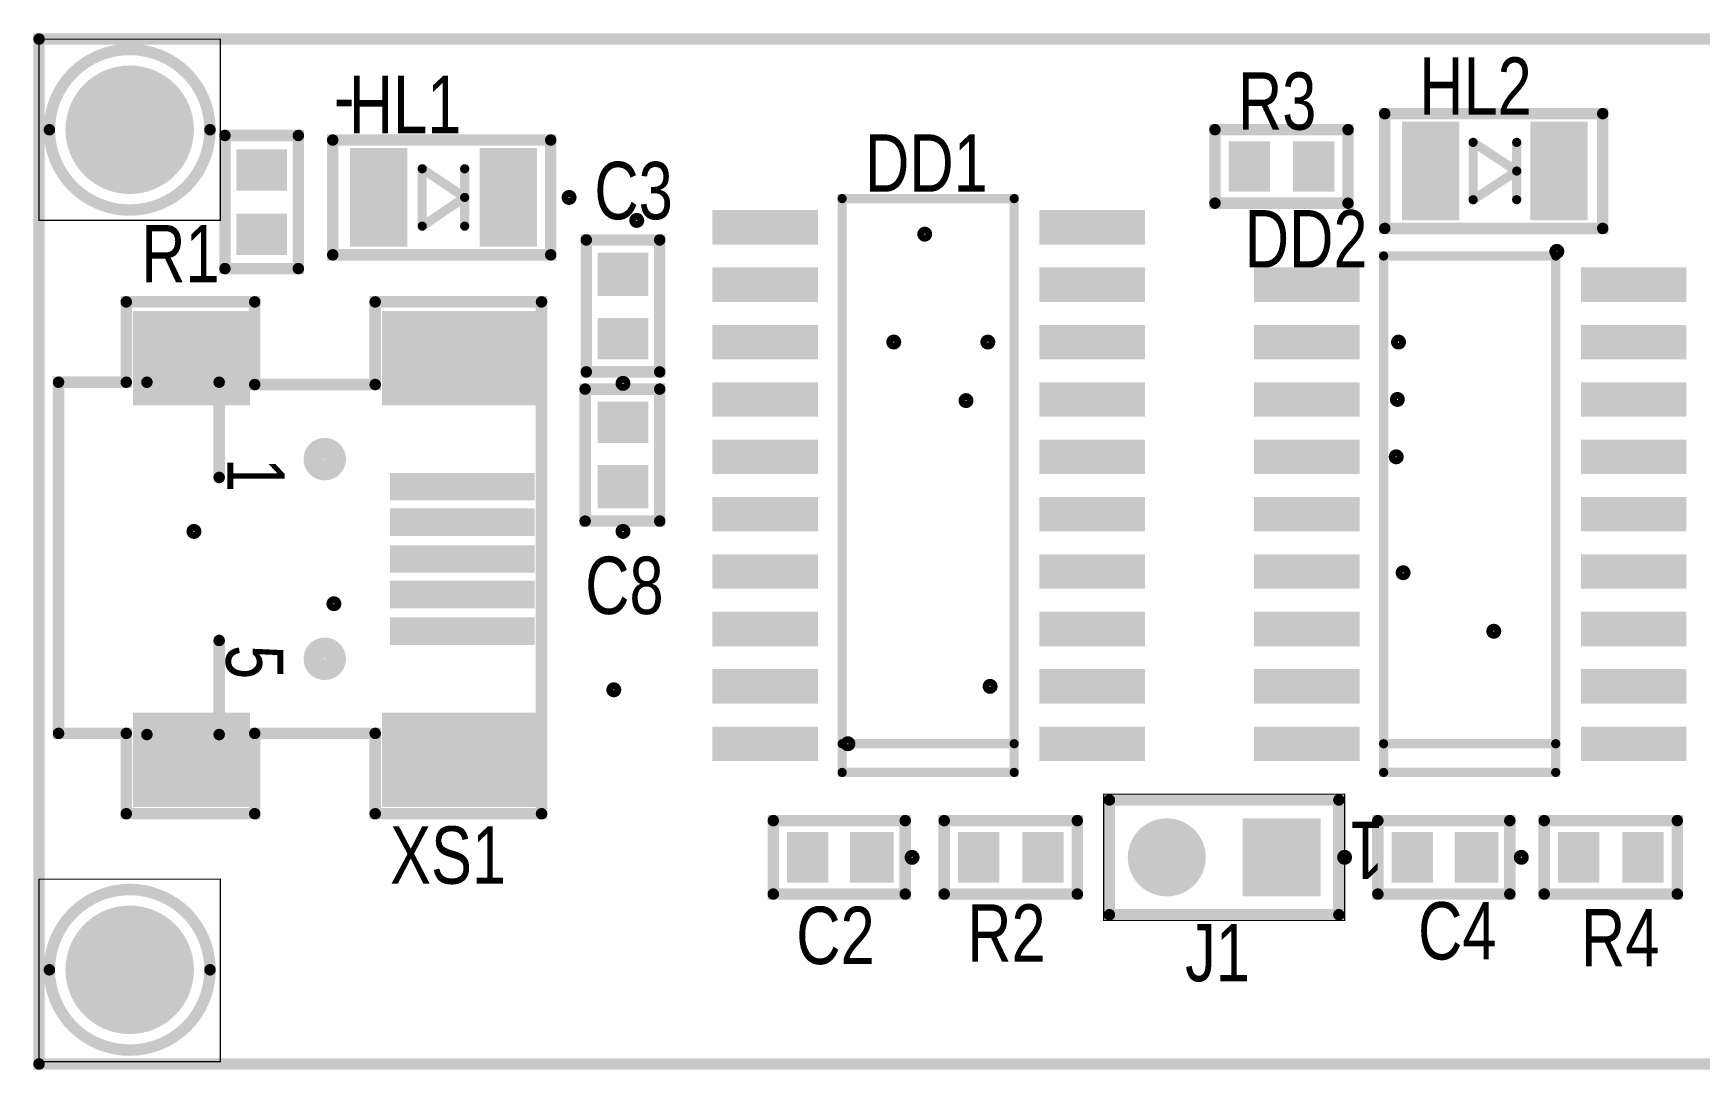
# Model space of a CAD drawing. Extents: x 0.02 to 2.4, y 0.47 to 1.37.
# Drawn here: x 0.024 to 1.477, y 0.469 to 1.372 of the extents above; entities that cross this region are included whole.
import ezdxf

# ---------------------------------------------------------------- set-up
doc = ezdxf.new("R2010")
doc.units = 0

msp = doc.modelspace()

# ---------------------------------------------------------------- linework, layer by layer
at = {"const_width": 0.0005}
for points in [[(0.0287, 1.367, 1), (0.0292, 1.367, 1)], [(0.1868, 1.367, 1), (0.1873, 1.367, 1)], [(0.0287, 1.209, 1), (0.0292, 1.209, 1)], [(0.0287, 1.209, 1), (0.0292, 1.209, 1)], [(0.1868, 1.209, 1), (0.1873, 1.209, 1)], [(0.9568, 0.709, 1), (0.9573, 0.709, 1)], [(1.1668, 0.709, 1), (1.1673, 0.709, 1)], [(1.1668, 0.709, 1), (1.1673, 0.709, 1)], [(0.0287, 0.635, 1), (0.0292, 0.635, 1)], [(0.1868, 0.635, 1), (0.1873, 0.635, 1)], [(0.9568, 0.599, 1), (0.9573, 0.599, 1)], [(1.1668, 0.599, 1), (1.1673, 0.599, 1)], [(0.0287, 0.476, 1), (0.0292, 0.476, 1)], [(0.0287, 0.476, 1), (0.0292, 0.476, 1)], [(0.1868, 0.476, 1), (0.1873, 0.476, 1)]]:
    msp.add_lwpolyline(points, format="xyb", close=True, dxfattribs=at)
at = {"const_width": 0.001}
for points in [[(0.029, 1.209), (0.029, 1.367), (0.187, 1.367), (0.187, 1.209), (0.029, 1.209)], [(1.167, 0.709), (0.957, 0.709), (0.957, 0.599), (1.167, 0.599), (1.167, 0.709)], [(0.029, 0.476), (0.029, 0.635), (0.187, 0.635), (0.187, 0.476), (0.029, 0.476)]]:
    msp.add_lwpolyline(points, close=True, dxfattribs=at)
at = {"layer": 'DRL', "const_width": 0.01}
msp.add_lwpolyline([(0.029, 0.474), (2.391, 0.474), (2.391, 1.367), (0.029, 1.367), (0.029, 0.474)], close=True, dxfattribs=at)
at = {"layer": 'DRL'}
for points, const_width in [([(0.0265, 1.367, 1), (0.0315, 1.367, 1)], 0.005), ([(0.089, 1.288, 1), (0.127, 1.288, 1)], 0.038), ([(0.488, 1.229, 1), (0.494, 1.229, 1)], 0.007), ([(0.547, 1.209, 1), (0.553, 1.209, 1)], 0.007), ([(0.798, 1.197, 1), (0.804, 1.197, 1)], 0.007), ([(1.349, 1.182, 1), (1.355, 1.182, 1)], 0.007), ([(0.771, 1.103, 1), (0.777, 1.103, 1)], 0.007), ([(0.853, 1.103, 1), (0.859, 1.103, 1)], 0.007), ([(1.211, 1.103, 1), (1.217, 1.103, 1)], 0.007), ([(0.535, 1.067, 1), (0.541, 1.067, 1)], 0.007), ([(0.834, 1.052, 1), (0.84, 1.052, 1)], 0.007), ([(1.21, 1.053, 1), (1.216, 1.053, 1)], 0.007), ([(0.269, 1.001, 1), (0.287, 1.001, 1)], 0.019), ([(1.209, 1.003, 1), (1.215, 1.003, 1)], 0.007), ([(0.161, 0.938, 1), (0.167, 0.938, 1)], 0.007), ([(0.535, 0.938, 1), (0.541, 0.938, 1)], 0.007), ([(1.215, 0.902, 1), (1.221, 0.902, 1)], 0.007), ([(0.283, 0.875, 1), (0.289, 0.875, 1)], 0.007), ([(1.294, 0.851, 1), (1.3, 0.851, 1)], 0.007), ([(0.269, 0.827, 1), (0.287, 0.827, 1)], 0.019), ([(0.527, 0.8, 1), (0.533, 0.8, 1)], 0.007), ([(0.855, 0.803, 1), (0.861, 0.803, 1)], 0.007), ([(0.731, 0.753, 1), (0.737, 0.753, 1)], 0.007), ([(1.002, 0.654, 1), (1.022, 0.654, 1)], 0.021), ([(1.102, 0.654, 1), (1.122, 0.654, 1)], 0.021), ([(0.787, 0.654, 1), (0.793, 0.654, 1)], 0.007), ([(1.164, 0.654, 1), (1.17, 0.654, 1)], 0.007), ([(1.318, 0.654, 1), (1.324, 0.654, 1)], 0.007), ([(0.089, 0.556, 1), (0.127, 0.556, 1)], 0.038), ([(0.0265, 0.474, 1), (0.0315, 0.474, 1)], 0.005), ([(0.0265, 0.474, 1), (0.0315, 0.474, 1)], 0.005)]:
    msp.add_lwpolyline(points, format="xyb", close=True, dxfattribs=dict(at, const_width=const_width))
at = {"layer": 'IN1', "const_width": 0.049}
for points in [[(0.084, 1.288, 1), (0.132, 1.288, 1)], [(0.084, 0.556, 1), (0.132, 0.556, 1)]]:
    msp.add_lwpolyline(points, format="xyb", close=True, dxfattribs=at)
at = {"layer": 'SMB'}
for points, const_width in [([(0.08, 1.288, 1), (0.136, 1.288, 1)], 0.056), ([(0.995, 0.654, 1), (1.029, 0.654, 1)], 0.034), ([(0.08, 0.556, 1), (0.136, 0.556, 1)], 0.056)]:
    msp.add_lwpolyline(points, format="xyb", close=True, dxfattribs=dict(at, const_width=const_width))
msp.add_solid([(1.078, 0.62), (1.146, 0.62), (1.078, 0.688), (1.146, 0.688)], dxfattribs=at)
at = {"layer": 'SMT'}
for points, const_width in [([(0.08, 1.288, 1), (0.136, 1.288, 1)], 0.056), ([(0.995, 0.654, 1), (1.029, 0.654, 1)], 0.034), ([(0.08, 0.556, 1), (0.136, 0.556, 1)], 0.056)]:
    msp.add_lwpolyline(points, format="xyb", close=True, dxfattribs=dict(at, const_width=const_width))
for points in [[(1.217, 1.209), (1.267, 1.209), (1.217, 1.295), (1.267, 1.295)], [(1.329, 1.209), (1.379, 1.209), (1.329, 1.295), (1.379, 1.295)], [(0.201, 1.235), (0.245, 1.235), (0.201, 1.271), (0.245, 1.271)], [(0.3, 1.186), (0.35, 1.186), (0.3, 1.272), (0.35, 1.272)], [(0.413, 1.186), (0.463, 1.186), (0.413, 1.272), (0.463, 1.272)], [(1.066, 1.234), (1.102, 1.234), (1.066, 1.278), (1.102, 1.278)], [(1.122, 1.234), (1.158, 1.234), (1.122, 1.278), (1.158, 1.278)], [(0.201, 1.179), (0.245, 1.179), (0.201, 1.215), (0.245, 1.215)], [(0.616, 1.188), (0.708, 1.188), (0.616, 1.218), (0.708, 1.218)], [(0.901, 1.188), (0.993, 1.188), (0.901, 1.218), (0.993, 1.218)], [(0.516, 1.143), (0.56, 1.143), (0.516, 1.181), (0.56, 1.181)], [(0.616, 1.138), (0.708, 1.138), (0.616, 1.168), (0.708, 1.168)], [(0.901, 1.138), (0.993, 1.138), (0.901, 1.168), (0.993, 1.168)], [(1.088, 1.138), (1.18, 1.138), (1.088, 1.168), (1.18, 1.168)], [(1.373, 1.138), (1.465, 1.138), (1.373, 1.168), (1.465, 1.168)], [(0.111, 1.048), (0.213, 1.048), (0.111, 1.13), (0.213, 1.13)], [(0.328, 1.048), (0.462, 1.048), (0.328, 1.13), (0.462, 1.13)], [(0.516, 1.088), (0.56, 1.088), (0.516, 1.124), (0.56, 1.124)], [(0.616, 1.088), (0.708, 1.088), (0.616, 1.118), (0.708, 1.118)], [(0.901, 1.088), (0.993, 1.088), (0.901, 1.118), (0.993, 1.118)], [(1.088, 1.088), (1.18, 1.088), (1.088, 1.118), (1.18, 1.118)], [(1.373, 1.088), (1.465, 1.088), (1.373, 1.118), (1.465, 1.118)], [(0.616, 1.038), (0.708, 1.038), (0.616, 1.068), (0.708, 1.068)], [(0.901, 1.038), (0.993, 1.038), (0.901, 1.068), (0.993, 1.068)], [(1.088, 1.038), (1.18, 1.038), (1.088, 1.068), (1.18, 1.068)], [(1.373, 1.038), (1.465, 1.038), (1.373, 1.068), (1.465, 1.068)], [(0.516, 1.015), (0.56, 1.015), (0.516, 1.051), (0.56, 1.051)], [(0.616, 0.988), (0.708, 0.988), (0.616, 1.018), (0.708, 1.018)], [(0.901, 0.988), (0.993, 0.988), (0.901, 1.018), (0.993, 1.018)], [(1.088, 0.988), (1.18, 0.988), (1.088, 1.018), (1.18, 1.018)], [(1.373, 0.988), (1.465, 0.988), (1.373, 1.018), (1.465, 1.018)], [(0.335, 0.965), (0.461, 0.965), (0.335, 0.989), (0.461, 0.989)], [(0.516, 0.958), (0.56, 0.958), (0.516, 0.996), (0.56, 0.996)], [(0.616, 0.938), (0.708, 0.938), (0.616, 0.968), (0.708, 0.968)], [(0.901, 0.938), (0.993, 0.938), (0.901, 0.968), (0.993, 0.968)], [(1.088, 0.938), (1.18, 0.938), (1.088, 0.968), (1.18, 0.968)], [(1.373, 0.938), (1.465, 0.938), (1.373, 0.968), (1.465, 0.968)], [(0.335, 0.934), (0.461, 0.934), (0.335, 0.958), (0.461, 0.958)], [(0.335, 0.902), (0.461, 0.902), (0.335, 0.926), (0.461, 0.926)], [(0.616, 0.888), (0.708, 0.888), (0.616, 0.918), (0.708, 0.918)], [(0.901, 0.888), (0.993, 0.888), (0.901, 0.918), (0.993, 0.918)], [(1.088, 0.888), (1.18, 0.888), (1.088, 0.918), (1.18, 0.918)], [(1.373, 0.888), (1.465, 0.888), (1.373, 0.918), (1.465, 0.918)], [(0.335, 0.871), (0.461, 0.871), (0.335, 0.895), (0.461, 0.895)], [(0.335, 0.839), (0.461, 0.839), (0.335, 0.863), (0.461, 0.863)], [(0.616, 0.838), (0.708, 0.838), (0.616, 0.868), (0.708, 0.868)], [(0.901, 0.838), (0.993, 0.838), (0.901, 0.868), (0.993, 0.868)], [(1.088, 0.838), (1.18, 0.838), (1.088, 0.868), (1.18, 0.868)], [(1.373, 0.838), (1.465, 0.838), (1.373, 0.868), (1.465, 0.868)], [(0.616, 0.788), (0.708, 0.788), (0.616, 0.818), (0.708, 0.818)], [(0.901, 0.788), (0.993, 0.788), (0.901, 0.818), (0.993, 0.818)], [(1.088, 0.788), (1.18, 0.788), (1.088, 0.818), (1.18, 0.818)], [(1.373, 0.788), (1.465, 0.788), (1.373, 0.818), (1.465, 0.818)], [(0.111, 0.698), (0.213, 0.698), (0.111, 0.78), (0.213, 0.78)], [(0.328, 0.698), (0.462, 0.698), (0.328, 0.78), (0.462, 0.78)], [(0.616, 0.738), (0.708, 0.738), (0.616, 0.768), (0.708, 0.768)], [(0.901, 0.738), (0.993, 0.738), (0.901, 0.768), (0.993, 0.768)], [(1.088, 0.738), (1.18, 0.738), (1.088, 0.768), (1.18, 0.768)], [(1.373, 0.738), (1.465, 0.738), (1.373, 0.768), (1.465, 0.768)], [(1.078, 0.62), (1.146, 0.62), (1.078, 0.688), (1.146, 0.688)], [(0.681, 0.632), (0.717, 0.632), (0.681, 0.676), (0.717, 0.676)], [(0.736, 0.632), (0.774, 0.632), (0.736, 0.676), (0.774, 0.676)], [(0.83, 0.632), (0.866, 0.632), (0.83, 0.676), (0.866, 0.676)], [(0.886, 0.632), (0.922, 0.632), (0.886, 0.676), (0.922, 0.676)], [(1.208, 0.632), (1.244, 0.632), (1.208, 0.676), (1.244, 0.676)], [(1.263, 0.632), (1.301, 0.632), (1.263, 0.676), (1.301, 0.676)], [(1.353, 0.632), (1.389, 0.632), (1.353, 0.676), (1.389, 0.676)], [(1.409, 0.632), (1.445, 0.632), (1.409, 0.676), (1.445, 0.676)]]:
    msp.add_solid(points, dxfattribs=at)
at = {"layer": 'SPT'}
for points in [[(1.22, 1.212), (1.264, 1.212), (1.22, 1.292), (1.264, 1.292)], [(1.332, 1.212), (1.376, 1.212), (1.332, 1.292), (1.376, 1.292)], [(0.205, 1.238), (0.241, 1.238), (0.205, 1.268), (0.241, 1.268)], [(0.303, 1.189), (0.347, 1.189), (0.303, 1.269), (0.347, 1.269)], [(0.416, 1.189), (0.46, 1.189), (0.416, 1.269), (0.46, 1.269)], [(1.069, 1.238), (1.099, 1.238), (1.069, 1.274), (1.099, 1.274)], [(1.125, 1.238), (1.155, 1.238), (1.125, 1.274), (1.155, 1.274)], [(0.205, 1.182), (0.241, 1.182), (0.205, 1.212), (0.241, 1.212)], [(0.62, 1.192), (0.704, 1.192), (0.62, 1.214), (0.704, 1.214)], [(0.905, 1.192), (0.989, 1.192), (0.905, 1.214), (0.989, 1.214)], [(0.52, 1.147), (0.556, 1.147), (0.52, 1.177), (0.556, 1.177)], [(0.62, 1.142), (0.704, 1.142), (0.62, 1.164), (0.704, 1.164)], [(0.905, 1.142), (0.989, 1.142), (0.905, 1.164), (0.989, 1.164)], [(1.092, 1.142), (1.176, 1.142), (1.092, 1.164), (1.176, 1.164)], [(1.377, 1.142), (1.461, 1.142), (1.377, 1.164), (1.461, 1.164)], [(0.111, 1.048), (0.213, 1.048), (0.111, 1.13), (0.213, 1.13)], [(0.328, 1.048), (0.462, 1.048), (0.328, 1.13), (0.462, 1.13)], [(0.52, 1.091), (0.556, 1.091), (0.52, 1.121), (0.556, 1.121)], [(0.62, 1.092), (0.704, 1.092), (0.62, 1.114), (0.704, 1.114)], [(0.905, 1.092), (0.989, 1.092), (0.905, 1.114), (0.989, 1.114)], [(1.092, 1.092), (1.176, 1.092), (1.092, 1.114), (1.176, 1.114)], [(1.377, 1.092), (1.461, 1.092), (1.377, 1.114), (1.461, 1.114)], [(0.62, 1.042), (0.704, 1.042), (0.62, 1.064), (0.704, 1.064)], [(0.905, 1.042), (0.989, 1.042), (0.905, 1.064), (0.989, 1.064)], [(1.092, 1.042), (1.176, 1.042), (1.092, 1.064), (1.176, 1.064)], [(1.377, 1.042), (1.461, 1.042), (1.377, 1.064), (1.461, 1.064)], [(0.52, 1.018), (0.556, 1.018), (0.52, 1.048), (0.556, 1.048)], [(0.62, 0.992), (0.704, 0.992), (0.62, 1.014), (0.704, 1.014)], [(0.905, 0.992), (0.989, 0.992), (0.905, 1.014), (0.989, 1.014)], [(1.092, 0.992), (1.176, 0.992), (1.092, 1.014), (1.176, 1.014)], [(1.377, 0.992), (1.461, 0.992), (1.377, 1.014), (1.461, 1.014)], [(0.335, 0.965), (0.461, 0.965), (0.335, 0.989), (0.461, 0.989)], [(0.52, 0.962), (0.556, 0.962), (0.52, 0.992), (0.556, 0.992)], [(0.62, 0.942), (0.704, 0.942), (0.62, 0.964), (0.704, 0.964)], [(0.905, 0.942), (0.989, 0.942), (0.905, 0.964), (0.989, 0.964)], [(1.092, 0.942), (1.176, 0.942), (1.092, 0.964), (1.176, 0.964)], [(1.377, 0.942), (1.461, 0.942), (1.377, 0.964), (1.461, 0.964)], [(0.335, 0.934), (0.461, 0.934), (0.335, 0.958), (0.461, 0.958)], [(0.335, 0.902), (0.461, 0.902), (0.335, 0.926), (0.461, 0.926)], [(0.62, 0.892), (0.704, 0.892), (0.62, 0.914), (0.704, 0.914)], [(0.905, 0.892), (0.989, 0.892), (0.905, 0.914), (0.989, 0.914)], [(1.092, 0.892), (1.176, 0.892), (1.092, 0.914), (1.176, 0.914)], [(1.377, 0.892), (1.461, 0.892), (1.377, 0.914), (1.461, 0.914)], [(0.335, 0.871), (0.461, 0.871), (0.335, 0.895), (0.461, 0.895)], [(0.335, 0.839), (0.461, 0.839), (0.335, 0.863), (0.461, 0.863)], [(0.62, 0.842), (0.704, 0.842), (0.62, 0.864), (0.704, 0.864)], [(0.905, 0.842), (0.989, 0.842), (0.905, 0.864), (0.989, 0.864)], [(1.092, 0.842), (1.176, 0.842), (1.092, 0.864), (1.176, 0.864)], [(1.377, 0.842), (1.461, 0.842), (1.377, 0.864), (1.461, 0.864)], [(0.62, 0.792), (0.704, 0.792), (0.62, 0.814), (0.704, 0.814)], [(0.905, 0.792), (0.989, 0.792), (0.905, 0.814), (0.989, 0.814)], [(1.092, 0.792), (1.176, 0.792), (1.092, 0.814), (1.176, 0.814)], [(1.377, 0.792), (1.461, 0.792), (1.377, 0.814), (1.461, 0.814)], [(0.111, 0.698), (0.213, 0.698), (0.111, 0.78), (0.213, 0.78)], [(0.328, 0.698), (0.462, 0.698), (0.328, 0.78), (0.462, 0.78)], [(0.62, 0.742), (0.704, 0.742), (0.62, 0.764), (0.704, 0.764)], [(0.905, 0.742), (0.989, 0.742), (0.905, 0.764), (0.989, 0.764)], [(1.092, 0.742), (1.176, 0.742), (1.092, 0.764), (1.176, 0.764)], [(1.377, 0.742), (1.461, 0.742), (1.377, 0.764), (1.461, 0.764)], [(0.684, 0.636), (0.714, 0.636), (0.684, 0.672), (0.714, 0.672)], [(0.74, 0.636), (0.77, 0.636), (0.74, 0.672), (0.77, 0.672)], [(0.833, 0.636), (0.863, 0.636), (0.833, 0.672), (0.863, 0.672)], [(0.889, 0.636), (0.919, 0.636), (0.889, 0.672), (0.919, 0.672)], [(1.211, 0.636), (1.241, 0.636), (1.211, 0.672), (1.241, 0.672)], [(1.267, 0.636), (1.297, 0.636), (1.267, 0.672), (1.297, 0.672)], [(1.356, 0.636), (1.386, 0.636), (1.356, 0.672), (1.386, 0.672)], [(1.412, 0.636), (1.442, 0.636), (1.412, 0.672), (1.442, 0.672)]]:
    msp.add_solid(points, dxfattribs=at)
at = {"layer": 'SST', "const_width": 0.01}
for points in [[(0.178, 1.288, 1), (0.038, 1.288)], [(0.038, 1.288, 1), (0.178, 1.288)], [(0.178, 0.556, 1), (0.038, 0.556)], [(0.038, 0.556, 1), (0.178, 0.556)]]:
    msp.add_lwpolyline(points, format="xyb", dxfattribs=at)
at = {"layer": 'SST'}
for points, const_width in [([(0.0355, 1.288, 1), (0.0405, 1.288, 1)], 0.005), ([(0.0355, 1.288, 1), (0.0405, 1.288, 1)], 0.005), ([(0.1755, 1.288, 1), (0.1805, 1.288, 1)], 0.005), ([(0.1755, 1.288, 1), (0.1805, 1.288, 1)], 0.005), ([(1.0515, 1.288, 1), (1.0565, 1.288, 1)], 0.005), ([(1.1675, 1.288, 1), (1.1725, 1.288, 1)], 0.005), ([(1.1675, 1.288, 1), (1.1725, 1.288, 1)], 0.005), ([(1.1995, 1.302, 1), (1.2045, 1.302, 1)], 0.005), ([(1.1995, 1.302, 1), (1.2045, 1.302, 1)], 0.005), ([(1.3895, 1.302, 1), (1.3945, 1.302, 1)], 0.005), ([(0.1885, 1.283, 1), (0.1935, 1.283, 1)], 0.005), ([(0.1885, 1.283, 1), (0.1935, 1.283, 1)], 0.005), ([(0.2525, 1.283, 1), (0.2575, 1.283, 1)], 0.005), ([(0.2825, 1.279, 1), (0.2875, 1.279, 1)], 0.005), ([(0.2825, 1.279, 1), (0.2875, 1.279, 1)], 0.005), ([(0.4725, 1.279, 1), (0.4775, 1.279, 1)], 0.005), ([(1.277, 1.277, 1), (1.281, 1.277, 1)], 0.004), ([(1.277, 1.277, 1), (1.281, 1.277, 1)], 0.004), ([(1.315, 1.277, 1), (1.319, 1.277, 1)], 0.004), ([(0.361, 1.254, 1), (0.365, 1.254, 1)], 0.004), ([(0.361, 1.254, 1), (0.365, 1.254, 1)], 0.004), ([(0.398, 1.254, 1), (0.402, 1.254, 1)], 0.004), ([(1.315, 1.252, 1), (1.319, 1.252, 1)], 0.004), ([(1.315, 1.252, 1), (1.319, 1.252, 1)], 0.004), ([(0.398, 1.229, 1), (0.402, 1.229, 1)], 0.004), ([(0.398, 1.229, 1), (0.402, 1.229, 1)], 0.004), ([(0.727, 1.228, 1), (0.731, 1.228, 1)], 0.004), ([(0.877, 1.228, 1), (0.881, 1.228, 1)], 0.004), ([(1.0515, 1.224, 1), (1.0565, 1.224, 1)], 0.005), ([(1.1675, 1.224, 1), (1.1725, 1.224, 1)], 0.005), ([(1.277, 1.227, 1), (1.281, 1.227, 1)], 0.004), ([(1.277, 1.227, 1), (1.281, 1.227, 1)], 0.004), ([(1.315, 1.227, 1), (1.319, 1.227, 1)], 0.004), ([(0.361, 1.204, 1), (0.365, 1.204, 1)], 0.004), ([(0.361, 1.204, 1), (0.365, 1.204, 1)], 0.004), ([(0.398, 1.204, 1), (0.402, 1.204, 1)], 0.004), ([(1.1995, 1.202, 1), (1.2045, 1.202, 1)], 0.005), ([(1.3895, 1.202, 1), (1.3945, 1.202, 1)], 0.005), ([(0.5035, 1.192, 1), (0.5085, 1.192, 1)], 0.005), ([(0.5675, 1.192, 1), (0.5725, 1.192, 1)], 0.005), ([(0.2825, 1.179, 1), (0.2875, 1.179, 1)], 0.005), ([(0.4725, 1.179, 1), (0.4775, 1.179, 1)], 0.005), ([(1.199, 1.178, 1), (1.203, 1.178, 1)], 0.004), ([(1.349, 1.178, 1), (1.353, 1.178, 1)], 0.004), ([(0.1885, 1.167, 1), (0.1935, 1.167, 1)], 0.005), ([(0.2525, 1.167, 1), (0.2575, 1.167, 1)], 0.005), ([(0.1025, 1.138, 1), (0.1075, 1.138, 1)], 0.005), ([(0.2145, 1.138, 1), (0.2195, 1.138, 1)], 0.005), ([(0.3195, 1.138, 1), (0.3245, 1.138, 1)], 0.005), ([(0.4645, 1.138, 1), (0.4695, 1.138, 1)], 0.005), ([(0.5035, 1.077, 1), (0.5085, 1.077, 1)], 0.005), ([(0.5675, 1.077, 1), (0.5725, 1.077, 1)], 0.005), ([(0.5675, 1.077, 1), (0.5725, 1.077, 1)], 0.005), ([(0.0435, 1.068, 1), (0.0485, 1.068, 1)], 0.005), ([(0.1025, 1.068, 1), (0.1075, 1.068, 1)], 0.005), ([(0.1205, 1.068, 1), (0.1255, 1.068, 1)], 0.005), ([(0.1835, 1.068, 1), (0.1885, 1.068, 1)], 0.005), ([(0.2145, 1.066, 1), (0.2195, 1.066, 1)], 0.005), ([(0.3195, 1.066, 1), (0.3245, 1.066, 1)], 0.005), ([(0.5025, 1.062, 1), (0.5075, 1.062, 1)], 0.005), ([(0.5025, 1.062, 1), (0.5075, 1.062, 1)], 0.005), ([(0.5675, 1.062, 1), (0.5725, 1.062, 1)], 0.005), ([(0.1835, 0.985, 1), (0.1885, 0.985, 1)], 0.005), ([(0.5025, 0.947, 1), (0.5075, 0.947, 1)], 0.005), ([(0.5675, 0.947, 1), (0.5725, 0.947, 1)], 0.005), ([(0.1835, 0.843, 1), (0.1885, 0.843, 1)], 0.005), ([(0.1835, 0.843, 1), (0.1885, 0.843, 1)], 0.005), ([(0.0435, 0.762, 1), (0.0485, 0.762, 1)], 0.005), ([(0.0435, 0.762, 1), (0.0485, 0.762, 1)], 0.005), ([(0.1025, 0.762, 1), (0.1075, 0.762, 1)], 0.005), ([(0.1205, 0.761, 1), (0.1255, 0.761, 1)], 0.005), ([(0.1205, 0.761, 1), (0.1255, 0.761, 1)], 0.005), ([(0.1835, 0.761, 1), (0.1885, 0.761, 1)], 0.005), ([(0.1835, 0.761, 1), (0.1885, 0.761, 1)], 0.005), ([(0.2145, 0.762, 1), (0.2195, 0.762, 1)], 0.005), ([(0.3195, 0.762, 1), (0.3245, 0.762, 1)], 0.005), ([(0.727, 0.753, 1), (0.731, 0.753, 1)], 0.004), ([(0.877, 0.753, 1), (0.881, 0.753, 1)], 0.004), ([(1.199, 0.753, 1), (1.203, 0.753, 1)], 0.004), ([(1.349, 0.753, 1), (1.353, 0.753, 1)], 0.004), ([(0.727, 0.728, 1), (0.731, 0.728, 1)], 0.004), ([(0.727, 0.728, 1), (0.731, 0.728, 1)], 0.004), ([(0.877, 0.728, 1), (0.881, 0.728, 1)], 0.004), ([(0.877, 0.728, 1), (0.881, 0.728, 1)], 0.004), ([(1.199, 0.728, 1), (1.203, 0.728, 1)], 0.004), ([(1.199, 0.728, 1), (1.203, 0.728, 1)], 0.004), ([(1.349, 0.728, 1), (1.353, 0.728, 1)], 0.004), ([(1.349, 0.728, 1), (1.353, 0.728, 1)], 0.004), ([(0.9595, 0.704, 1), (0.9645, 0.704, 1)], 0.005), ([(1.1595, 0.704, 1), (1.1645, 0.704, 1)], 0.005), ([(0.1025, 0.692, 1), (0.1075, 0.692, 1)], 0.005), ([(0.2145, 0.692, 1), (0.2195, 0.692, 1)], 0.005), ([(0.3195, 0.692, 1), (0.3245, 0.692, 1)], 0.005), ([(0.4645, 0.692, 1), (0.4695, 0.692, 1)], 0.005), ([(0.6665, 0.686, 1), (0.6715, 0.686, 1)], 0.005), ([(0.7815, 0.686, 1), (0.7865, 0.686, 1)], 0.005), ([(0.8155, 0.686, 1), (0.8205, 0.686, 1)], 0.005), ([(0.9315, 0.686, 1), (0.9365, 0.686, 1)], 0.005), ([(0.9315, 0.686, 1), (0.9365, 0.686, 1)], 0.005), ([(1.1935, 0.686, 1), (1.1985, 0.686, 1)], 0.005), ([(1.3085, 0.686, 1), (1.3135, 0.686, 1)], 0.005), ([(1.3385, 0.686, 1), (1.3435, 0.686, 1)], 0.005), ([(1.4545, 0.686, 1), (1.4595, 0.686, 1)], 0.005), ([(1.4545, 0.686, 1), (1.4595, 0.686, 1)], 0.005), ([(0.6665, 0.622, 1), (0.6715, 0.622, 1)], 0.005), ([(0.6665, 0.622, 1), (0.6715, 0.622, 1)], 0.005), ([(0.7815, 0.622, 1), (0.7865, 0.622, 1)], 0.005), ([(0.8155, 0.622, 1), (0.8205, 0.622, 1)], 0.005), ([(0.9315, 0.622, 1), (0.9365, 0.622, 1)], 0.005), ([(1.1935, 0.622, 1), (1.1985, 0.622, 1)], 0.005), ([(1.1935, 0.622, 1), (1.1985, 0.622, 1)], 0.005), ([(1.3085, 0.622, 1), (1.3135, 0.622, 1)], 0.005), ([(1.3385, 0.622, 1), (1.3435, 0.622, 1)], 0.005), ([(1.4545, 0.622, 1), (1.4595, 0.622, 1)], 0.005), ([(0.9595, 0.604, 1), (0.9645, 0.604, 1)], 0.005), ([(1.1595, 0.604, 1), (1.1645, 0.604, 1)], 0.005), ([(1.1595, 0.604, 1), (1.1645, 0.604, 1)], 0.005), ([(0.0355, 0.556, 1), (0.0405, 0.556, 1)], 0.005), ([(0.0355, 0.556, 1), (0.0405, 0.556, 1)], 0.005), ([(0.1755, 0.556, 1), (0.1805, 0.556, 1)], 0.005), ([(0.1755, 0.556, 1), (0.1805, 0.556, 1)], 0.005)]:
    msp.add_lwpolyline(points, format="xyb", close=True, dxfattribs=dict(at, const_width=const_width))
for points, const_width in [([(1.17, 1.288), (1.17, 1.224), (1.054, 1.224), (1.054, 1.288), (1.17, 1.288)], 0.01), ([(1.202, 1.302), (1.392, 1.302), (1.392, 1.202), (1.202, 1.202), (1.202, 1.302)], 0.01), ([(0.191, 1.283), (0.255, 1.283), (0.255, 1.167), (0.191, 1.167), (0.191, 1.283)], 0.01), ([(0.285, 1.279), (0.475, 1.279), (0.475, 1.179), (0.285, 1.179), (0.285, 1.279)], 0.01), ([(0.729, 0.728), (0.879, 0.728), (0.879, 0.728), (0.879, 1.228), (0.729, 1.228), (0.729, 0.728)], 0.008), ([(0.57, 1.077), (0.506, 1.077), (0.506, 1.192), (0.57, 1.192), (0.57, 1.077)], 0.01), ([(1.201, 0.728), (1.351, 0.728), (1.351, 0.728), (1.351, 1.178), (1.201, 1.178), (1.201, 0.728)], 0.008), ([(0.046, 0.762), (0.105, 0.762), (0.105, 0.692), (0.217, 0.692), (0.217, 0.762), (0.322, 0.762), (0.322, 0.692), (0.467, 0.692), (0.467, 1.138), (0.322, 1.138), (0.322, 1.066), (0.217, 1.066), (0.217, 1.138), (0.105, 1.138), (0.105, 1.068), (0.046, 1.068), (0.046, 0.762)], 0.01), ([(0.505, 1.062), (0.57, 1.062), (0.57, 0.947), (0.505, 0.947), (0.505, 1.062)], 0.01), ([(1.162, 0.604), (1.162, 0.704), (0.962, 0.704), (0.962, 0.604), (1.162, 0.604)], 0.01), ([(0.669, 0.622), (0.669, 0.686), (0.784, 0.686), (0.784, 0.622), (0.669, 0.622)], 0.01), ([(0.934, 0.686), (0.934, 0.622), (0.818, 0.622), (0.818, 0.686), (0.934, 0.686)], 0.01), ([(1.196, 0.622), (1.196, 0.686), (1.311, 0.686), (1.311, 0.622), (1.196, 0.622)], 0.01), ([(1.457, 0.686), (1.457, 0.622), (1.341, 0.622), (1.341, 0.686), (1.457, 0.686)], 0.01)]:
    msp.add_lwpolyline(points, close=True, dxfattribs=dict(at, const_width=const_width))
for points, const_width in [([(1.317, 1.252), (1.279, 1.277)], 0.008), ([(1.279, 1.277), (1.279, 1.227)], 0.008), ([(1.317, 1.277), (1.317, 1.227)], 0.008), ([(0.4, 1.229), (0.363, 1.254)], 0.008), ([(0.363, 1.254), (0.363, 1.204)], 0.008), ([(0.4, 1.254), (0.4, 1.204)], 0.008), ([(1.317, 1.252), (1.279, 1.227)], 0.008), ([(0.4, 1.229), (0.363, 1.204)], 0.008), ([(0.123, 1.068), (0.186, 1.068), (0.186, 0.985)], 0.01), ([(0.186, 0.843), (0.186, 0.761), (0.123, 0.761)], 0.01), ([(0.186, 0.843), (0.186, 0.761), (0.123, 0.761)], 0.01), ([(0.879, 0.753), (0.729, 0.753)], 0.008), ([(1.351, 0.753), (1.201, 0.753)], 0.008)]:
    msp.add_lwpolyline(points, dxfattribs=dict(at, const_width=const_width))
for points in [[(0.328, 1.048), (0.462, 1.048), (0.328, 1.13), (0.462, 1.13)], [(0.328, 0.698), (0.462, 0.698), (0.328, 0.78), (0.462, 0.78)]]:
    msp.add_solid(points, dxfattribs=at)

# ---------------------------------------------------------------- texts
at = {"layer": 'SSB', "width": 0.8}
msp.add_text('-', height=0.05, dxfattribs=at).set_placement((0.286, 1.292))
at = {"layer": 'SST', "width": 0.8}
for s, p in [('HL2', (1.232, 1.301)), ('HL1', (0.299, 1.285)), ('C2', (0.689, 0.561)), ('C4', (1.231, 0.565))]:
    msp.add_text(s, height=0.05, dxfattribs=at).set_placement(p)
for s, rotation, p in [('R3', 360, (1.074, 1.288)), ('DD1', 360, (0.749, 1.234)), ('C3', 360, (0.513, 1.21)), ('DD2', 360, (1.08, 1.168)), ('R1', 360, (0.118, 1.155)), ('1', 270, (0.193, 1.002)), ('C8', 360, (0.505, 0.866)), ('5', 270, (0.192, 0.839)), ('1', 180, (1.201, 0.685)), ('XS1', 360, (0.335, 0.631)), ('R2', 360, (0.838, 0.563)), ('J1', 360, (1.028, 0.546)), ('R4', 360, (1.373, 0.559))]:
    msp.add_text(s, height=0.05, rotation=rotation, dxfattribs=at).set_placement(p)

doc.saveas('drawing.dxf')
